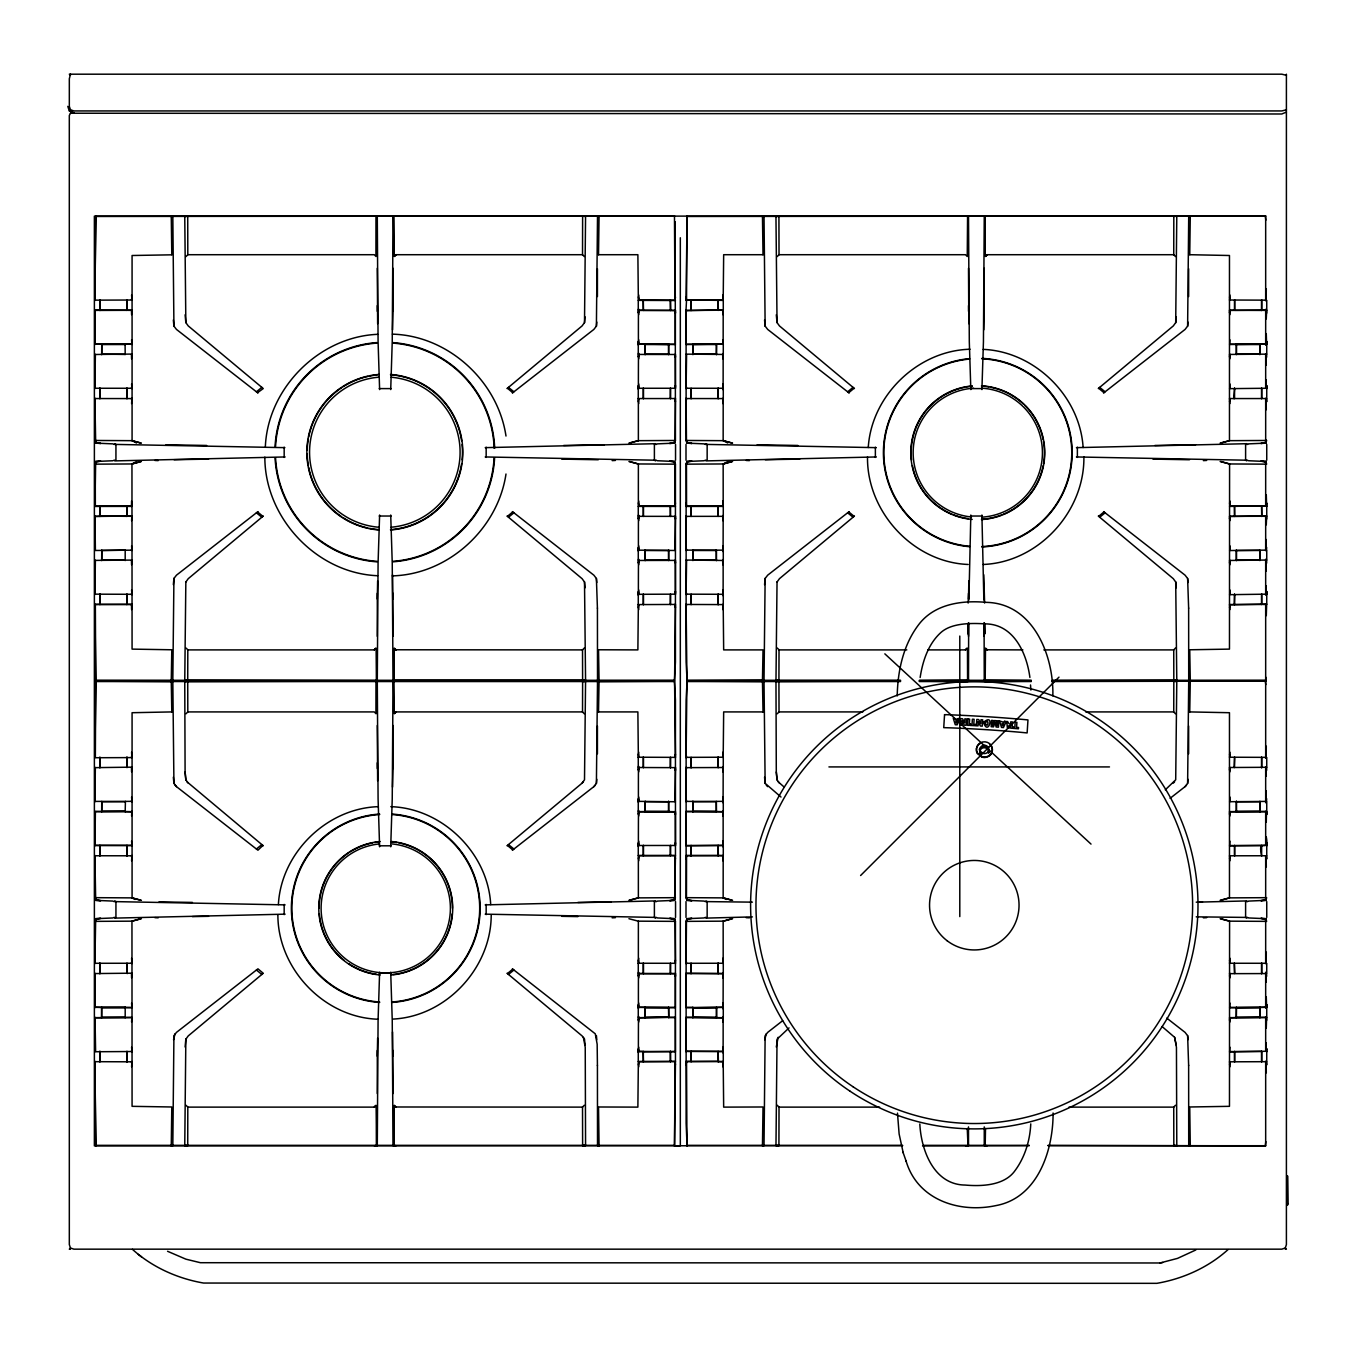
<?xml version="1.0" encoding="UTF-8"?>
<svg xmlns="http://www.w3.org/2000/svg" width="1356" height="1356" viewBox="0 0 1356 1356"><rect width="100%" height="100%" fill="white"/><g stroke="black" fill="none" stroke-linecap="round" stroke-linejoin="round"><path stroke-width="1.5" d="M95.852 1145.718L94.886 1061.307L95.751 1145.837M95.242 897.672L96.615 899.926L100.683 900.689L95.683 900.35L94.903 897.672L94.886 855.399L95.683 900.35L113.09 901.096M94.886 607.607L94.886 604.098L95.751 680.763L95.344 604.573M95.242 440.463L96.615 442.717L100.683 443.48L95.683 443.124L94.903 440.463L94.886 398.172L95.683 443.124L113.09 443.87M135.058 899.435L132.074 897.875L132.074 712.714L171.805 711.917M172.365 680.288L171.263 680.763L171.805 649.778L132.074 649.117L131.956 463.955L136.549 461.616M136.549 443.005L132.074 440.666L132.074 255.504L171.805 254.826M172.365 1145.345L171.263 1145.837L171.805 1106.988L132.074 1106.327L131.956 921.165L140.634 918.741M376.629 1107.479L376.917 1145.617L374.273 1145.718M376.629 650.253L376.799 680.644L185.348 680.288M393.037 216.113L392.24 341.763L390.714 389.579M393.698 711.561L393.698 681.543M393.698 254.352L393.698 216.468M638.371 440.666L638.354 398.206L638.744 403.546M597.962 1145.345L599.064 1145.837L598.521 1106.988L637.879 1107.123L638.354 1061.443L675.457 1061.307L675.424 921.368L674.644 918.69L657.236 917.944M638.371 897.875L638.354 855.433L675.457 855.399L675.424 699.815L674.474 681.17L597.962 681.543M597.962 680.288L599.064 680.763L598.521 649.778L637.879 649.897L638.354 604.234L638.744 609.573M599.064 680.288L598.165 680.695L674.474 680.644L675.424 661.999L675.424 464.159L674.644 461.481L657.236 460.735M657.236 443.87L674.644 443.124L675.424 440.463L675.186 221.757M704.306 443.87L686.899 443.124L686.119 440.463L686.085 310.083L686.085 313.168L686.543 310.558L723.189 309.948L723.155 344.509L723.189 341.424L722.697 344.034L686.119 344.56M687.068 1145.718L686.119 1123.141L686.119 921.368L686.899 918.69L704.306 917.944M704.306 901.096L686.899 900.35L686.119 897.672L686.119 699.815L687.068 681.17L763.581 681.543M763.581 680.288L687.068 680.644L686.119 661.999L686.119 464.159L686.899 461.481L704.306 460.735M723.155 921.165L723.189 963.608L722.799 958.268M763.021 711.917L723.663 711.917L723.189 757.597L722.799 752.258M723.155 463.955L723.189 506.398L686.085 506.432M763.021 254.708L723.663 254.708L723.189 300.371L686.543 300.032L686 310.083M967.252 1128.514L967.998 1145.345M967.845 1145.345L967.845 1128.514M967.845 680.288L967.845 650.253M968.506 680.644L968.659 622.76M968.506 1145.718L968.506 1126.904M984.914 254.352L984.914 216.468M1189.178 680.288L1190.28 680.288L1189.737 649.778L1229.468 649.117L1229.587 463.955L1220.909 461.532M1220.909 443.073L1229.468 440.666L1229.468 255.504L1189.737 254.708M1189.178 1145.345L1190.28 1145.837L1189.737 1106.988L1229.468 1106.327L1229.587 921.165L1220.909 918.741M1220.909 900.299L1229.468 897.875L1229.468 712.714L1189.737 711.917M1265.673 1061.172L1265.673 1145.888L1048.052 1145.345M1265.673 1050.578L1265.673 1016.695M1265.673 1008.22L1265.673 972.218M1265.673 963.743L1265.673 919.266M1265.673 898.096L1265.673 855.721M1265.673 845.144L1265.673 811.244M1265.673 802.786L1265.673 766.767M1265.673 758.309L1265.673 603.691M1265.673 595.216L1265.673 559.214M1265.673 550.739L1265.673 516.856M1265.673 506.263L1265.673 463.905M1265.673 442.734L1265.673 398.257M1265.673 387.663L1265.673 353.78M1265.673 345.305L1265.673 309.304M1265.673 300.829L1265.673 216.113L94.378 216.113L94.378 1145.888L902.587 1145.718M1266.657 1048.663L1266.657 1051.747L1266.657 1048.663L1266.199 1051.273L1229.57 1051.883M1266.657 842.737L1266.657 845.822L1266.657 842.737L1266.199 845.347L1229.57 845.856M1266.657 591.436L1266.657 594.521L1266.657 591.436L1266.538 594.165L1229.57 594.674M1266.657 385.528L1266.657 388.613L1266.657 385.528L1266.538 388.257L1229.57 388.647M95.751 215.994L94.886 300.507L95.852 216.113M131.973 506.398L94.886 506.432L95.683 461.481L113.09 460.735M131.973 757.597L94.886 757.733L95.852 681.17L172.212 681.543M94.903 990.456L94.92 1007.694L94.886 1004.61L95.378 1007.22L131.939 1007.745M95.242 921.368L96.615 919.097L100.683 918.351L95.683 918.69L95.242 921.368L94.886 963.641L95.683 918.69L113.09 917.944M95.242 990.456L94.886 973.218L95.022 1007.338L101.564 1007.44L101.564 1017.542L131.939 1017.322M172.822 680.644L173.924 578.487L176.466 575.181L257.945 511.619M172.822 1145.718L173.924 1035.713L176.466 1032.391L257.945 968.828L263.25 973.269M184.755 680.644L185.84 581.826M184.755 1145.718L185.84 1039.238L188.23 1035.916L262.894 973.574M187.721 680.644L187.806 649.778L186.026 648.032M186.026 1105.259L187.806 1107.123L187.721 1145.718L185.196 1145.345M377.29 599.013L377.629 580.91M377.29 1056.239L377.629 1038.12M392.545 329.864L393.037 305.592M392.545 787.09L393.037 762.801M582.521 254.826L582.622 216.113L585.131 216.468M582.521 712.036L582.622 681.17L585.131 681.543M585.572 216.113L584.504 322.592L582.097 325.915L507.076 388.545M585.572 681.17L584.504 779.802L582.097 783.124L507.076 845.754M597.521 216.113L596.403 326.118L593.86 329.423L512.399 392.986M597.521 681.543L596.403 783.327L593.86 786.633L512.399 850.212M675.441 300.507L638.354 300.371L637.879 254.708L598.521 254.708M675.457 506.432L638.354 506.398L638.371 463.955M638.744 752.258L638.354 757.597L637.879 711.917L598.521 711.917M638.744 958.268L638.354 963.608L638.371 921.165M675.457 855.399L674.644 900.35L657.236 901.096M675.457 1061.307L674.474 1145.718M686.085 300.507L687.068 216.113M722.799 403.546L723.189 398.206L723.155 440.666M722.799 609.573L723.189 604.234L723.663 649.897L763.021 649.897L762.462 680.763L763.36 680.695L762.479 680.288M686.085 855.399L723.189 855.433L723.155 897.875M686.085 1061.307L723.189 1061.443L723.663 1107.123L763.021 1106.988L762.462 1145.837L763.581 1145.345M764.021 680.644L765.14 578.487L767.682 575.181L849.144 511.619M764.021 1145.718L765.14 1035.713L767.682 1032.391L782.666 1020.695M775.971 680.644L777.039 581.826M775.971 1145.718L777.039 1039.238L789.039 1027.899M776.412 680.288L778.92 680.644L779.022 649.778L777.242 648.032M777.242 1105.259L779.022 1107.123L778.92 1145.718L776.412 1145.345M968.506 599.013L968.828 580.91M983.761 329.864L984.236 305.592M1173.737 254.826L1173.821 216.113L1176.33 216.468M1175.499 713.781L1173.737 711.917L1173.821 681.543L1176.33 681.543M1176.788 216.113L1175.703 322.592L1173.313 325.915L1098.292 388.545M1176.788 681.543L1175.703 779.802L1165.312 789.802M1188.72 216.113L1187.619 326.118L1185.076 329.423L1103.598 392.986M1188.72 681.543L1187.619 783.327L1185.076 786.633L1170.092 798.328M1266.267 333.61L1266.623 344.56L1266.657 341.475L1266.165 344.085L1229.604 344.509M1266.284 288.947L1266.199 300.032M1266.267 539.519L1266.165 549.994M1266.267 379.748L1266.199 388.138M1266.267 585.673L1266.199 594.047M1266.284 494.872L1266.657 506.432L1266.657 502.923L1266.199 505.941L1229.57 506.398M1266.267 836.957C1269.708 854.67 1257.08 835.737 1261.673 855.873M1266.267 790.819L1266.165 801.294M1266.284 746.156L1266.199 757.241M1266.284 952.082L1266.199 963.167M1266.267 1042.883L1265.928 1051.392M1266.267 996.745L1266.623 1007.694L1266.657 1004.61L1266.165 1007.22L1229.604 1007.745M967.981 623.455L967.947 633.998L968.252 623.489M968.896 600.081L970.828 515.026M131.973 300.371L131.583 295.032M131.583 501.059L131.515 505.924L131.973 502.89M131.871 757.224L131.583 752.258M131.973 963.608L131.583 958.268M598.521 254.826L599.064 215.994L597.962 216.468M598.521 712.036L599.064 681.051L598.165 681.136L599.064 681.543M638.744 860.772L638.812 855.907L638.354 858.941M638.744 1066.782L638.812 1061.934L638.354 1064.968M675.457 757.733L674.576 681.051M675.457 963.641L675.085 921.368L674.644 918.69L669.644 918.351L673.712 919.097L675.085 921.368M686.085 398.172L686.458 440.463L686.899 443.124L691.899 443.48L687.814 442.717L686.458 440.463M686.085 604.098L686.95 680.763M722.799 295.032L722.731 299.896L723.189 296.862M722.799 501.059L722.731 505.924L723.189 502.89M1189.737 254.826L1190.28 215.994L1189.178 216.468M1189.737 712.036L1190.28 681.051L1189.178 681.543M1229.96 403.546L1229.57 398.206M1229.96 609.573L1229.57 604.234M1229.96 860.772L1229.57 855.433M1229.96 1066.782L1229.57 1061.443M95.344 767.767L94.92 801.769L94.886 767.293L94.886 770.378L94.988 767.649L131.973 767.157M131.973 388.647L131.583 383.968M131.973 594.674L131.583 589.979M131.583 841.178L131.973 845.856M131.973 1051.883L131.583 1047.205M638.744 314.626C638.184 288.455 638.506 362.221 638.354 341.424L638.846 344.034L675.407 344.56M638.744 520.653C638.184 494.499 638.506 568.232 638.354 547.434L638.506 550.163L675.407 550.485M638.744 771.835C638.184 745.681 638.506 819.431 638.354 798.633L638.506 801.362L675.407 801.769M638.744 977.862C638.184 951.709 638.506 1025.458 638.354 1004.66L638.846 1007.271L675.407 1007.694M675.457 388.613L675.407 354.136M675.457 594.521L675.407 560.045M675.457 845.822L675.407 811.346M686.085 515.992L686.119 550.485M686.085 767.293L686.119 801.769M686.119 354.136L723.036 354.441L723.189 357.17C723.036 336.373 723.341 410.105 722.799 383.968M686.119 560.045L723.036 560.469L723.189 563.198C723.036 542.383 723.341 616.149 722.799 589.979M722.799 841.178C723.341 867.315 723.036 793.582 723.189 814.38L722.697 811.769L686.119 811.346M722.799 1047.205C723.341 1073.359 723.036 999.609 723.189 1020.407L722.697 1017.797L686.119 1017.254M1229.96 314.626L1229.57 309.948M1229.96 520.653L1229.57 515.958M1229.96 771.835L1229.57 767.157M1229.96 977.862L1229.57 973.184M95.378 354.611L94.886 388.613L94.92 354.136L94.886 357.221L95.022 354.492L131.939 354.069M95.378 560.537L94.886 594.521L94.92 560.045L94.886 563.13L95.022 560.401L131.939 560.096M131.583 339.831L131.939 344.509M131.939 550.536L131.583 545.858M131.939 801.718L131.583 797.04M131.583 1003.067L131.837 1007.389L101.564 1007.44M638.744 358.764C638.286 332.61 638.422 406.359 638.354 385.545L638.473 388.274L675.339 388.257L675.457 385.528L674.983 388.138M638.744 564.774C638.286 538.637 638.422 612.37 638.354 591.572L638.473 594.301L675.339 594.165L675.457 591.436L674.983 594.047M638.744 815.973C638.286 789.819 638.422 863.569 638.354 842.771L638.473 845.5L675.339 845.466L675.457 842.737L674.983 845.347M638.744 1022C638.286 995.863 638.422 1069.596 638.354 1048.781L638.812 1051.392L675.457 1051.747M674.949 549.994L675.457 515.992M674.949 801.294L675.457 767.293M686.577 354.611L686.085 388.613M686.577 560.537L686.085 594.521M722.782 339.831L723.036 344.153L716.493 344.255L716.409 354.56L716.493 344.255M686.543 516.483L686.085 519.077L686.204 516.365L723.07 516.331L723.189 519.06C723.121 498.262 723.256 571.995 722.782 545.858M686.543 767.767L686.085 770.378L686.204 767.649L723.07 767.513L723.189 770.242C723.121 749.444 723.256 823.177 722.782 797.04M722.782 1003.067C723.256 1029.221 723.121 955.472 723.189 976.269L722.731 973.659L686.085 973.218M1229.96 358.764L1229.604 354.069M1229.96 564.774L1229.604 560.096M1229.96 815.973L1229.604 811.295M1229.96 1022L1229.604 1017.322M984.609 603.064L983.761 574.741M379.612 515.026L378.087 562.842L377.29 680.644M379.612 972.235L378.087 1020.068L377.29 1145.718M390.714 846.805L392.24 798.972L393.037 681.17M981.913 389.579L983.439 341.763L984.253 216.113M1266.657 341.475L1266.504 344.204L1260.961 344.187M1266.657 547.4L1266.504 550.112L1229.604 550.536M1266.657 798.684L1266.504 801.413L1229.604 801.718M1266.657 1004.61L1266.504 1007.338L1259.978 1007.44L1259.775 1017.627L1236.248 1017.576L1236.435 1007.372L1259.978 1007.44M99.869 398.664L99.869 388.138M99.869 767.75L99.869 757.224M126.989 388.155L126.989 398.681M99.869 855.873L99.869 845.347M126.922 506.042L99.937 506.059L99.683 515.992L126.922 516.331L126.922 506.042L126.989 516.45M99.869 973.693L99.869 963.15M126.989 594.165L126.989 604.691M99.869 1061.816L99.869 1051.273M126.922 757.241L126.989 767.649L126.989 757.123M126.989 1051.375L126.989 1061.918M643.337 398.681L643.337 388.155M643.337 516.45L643.337 505.924M643.337 604.691L643.337 594.165M643.337 767.649L643.337 757.123M670.389 516.348L670.389 506.059L670.457 516.466M691.153 398.545L691.153 388.257L691.085 398.664M691.085 516.466L691.085 505.941M691.153 604.471L691.153 594.182L691.085 604.59M670.457 1051.273L670.457 1061.816L670.389 1051.409L643.151 1051.866L643.405 1061.799L670.389 1061.697M691.153 767.632L691.153 757.343L691.085 767.75M718.205 388.155L718.205 398.681M718.205 594.165L718.205 604.691M691.153 1061.697L691.153 1051.409L718.138 1051.493L718.392 1061.426L691.153 1061.697L691.153 1051.409M718.205 757.123L718.205 767.649M718.205 963.133L718.205 973.659M1234.621 310.321L1234.621 300.032L1234.621 310.321L1261.605 310.422L1261.673 300.015M1234.553 398.681L1234.553 388.155M1261.605 300.134L1261.673 310.541M1261.673 388.138L1261.673 398.664M1234.553 855.907L1234.553 845.364M1261.673 594.064L1261.673 604.59M1234.553 1061.918L1234.553 1051.375M1261.673 757.224L1261.673 767.75M1261.673 963.15L1261.673 973.693M897.214 695.933C897.706 670.084 903.605 643.219 920.182 622.743C936.25 603.539 962.76 600.25 986.219 602.352C1033.17 603.183 1053.883 655.541 1052.849 695.831M1030.763 1123.904C1029.967 1141.074 1024.577 1158.346 1013.983 1172.008C1003.304 1185.381 982.066 1186.551 965.15 1185.059C934.216 1184.771 921.216 1150.939 919.809 1123.971M1053.087 1113.005C1053.256 1150.413 1037.764 1197.941 995.914 1205.603C959.184 1213.434 917.487 1199.89 906.079 1161.024M265.352 446.582C267.878 388.104 319.118 336.729 377.646 334.322M278.387 904.605C281.031 853.077 326.677 808.261 378.273 806.667M491.211 915.046C491.177 968.116 446.09 1016.508 392.901 1019.085M868.264 447.531C871.416 395.444 917.876 350.543 970.048 349.238M1083.885 456.921C1084.664 511.754 1038.306 562.333 983.219 564.469M125.193 1007.254L125.193 1017.78M668.661 550.011L668.661 560.537M645.134 1017.78L645.134 1007.254M1236.35 560.57L1236.35 550.044M1259.877 1007.22L1259.877 1017.746M101.666 354.594L101.751 344.187L125.091 344.153L125.193 354.56M101.751 560.418L101.751 550.129L101.666 560.537M125.193 550.044L125.193 560.57M645.134 560.57L645.134 550.044M645.236 811.668L645.236 801.379L645.236 811.668L668.576 811.702L668.661 801.277M692.882 354.594L692.882 344.068M668.576 801.413L668.661 811.82M692.882 560.537L692.882 550.011M716.409 550.044L716.409 560.57M1236.35 354.56L1236.35 344.034M1259.775 354.475L1259.775 344.187L1259.877 354.594M173.348 584.622L173.924 578.317M173.534 1039.73L175.06 1033.781M596.403 326.288L596.793 322.084M596.403 783.497L596.793 779.293M764.564 584.622L765.14 578.317M764.75 1039.73L766.276 1033.781M1187.619 326.288L1188.009 322.084M1187.619 783.497L1188.009 779.293M185.094 1047.018L185.84 1039.052M393.02 311.355L393.037 268.285M377.307 593.25L377.29 636.337M393.02 768.564L393.037 725.494M377.307 1050.459L377.29 1093.546M584.504 322.779L585.046 316.796M776.293 1047.018L778.141 1037.289M984.236 311.355L984.253 268.285M968.523 593.25L968.15 603.064M1175.703 322.779L1176.262 316.796M101.751 354.475L101.751 344.187M125.091 354.441L101.531 354.119M101.531 811.329L125.328 811.295L101.751 811.702L101.751 801.413L101.666 811.82M645.236 344.153L645.134 354.56L645.236 344.153L668.576 344.187L668.661 354.594M645.236 560.452L645.236 550.163M692.967 354.475L692.967 344.187L716.307 344.153M668.576 560.418L668.576 550.129M692.967 560.418L692.967 550.129M645.236 1017.661L645.236 1007.372M716.307 550.163L716.307 560.452M716.409 811.786L716.307 801.379L716.307 811.668L692.967 811.702L692.882 801.277M675.407 1017.254L638.846 1017.797L638.354 1020.407L638.506 1017.678L668.796 1017.271L668.576 1007.338L638.506 1007.389L638.744 1003.067M722.782 1022L723.036 1017.678L692.967 1017.627L692.746 1007.711L723.036 1007.389L723.189 1004.66L722.697 1007.271L686.119 1007.694M716.629 1017.661L716.629 1007.372M1236.435 354.441L1236.435 344.153L1259.775 344.187M1236.435 560.452L1236.435 550.163M1259.775 560.418L1259.775 550.129L1259.877 560.537M1236.248 811.566L1229.706 811.651L1229.57 814.38L1230.062 811.769L1266.165 811.82L1266.657 814.431L1266.623 811.346L1236.435 811.668L1236.35 801.243M1260.097 811.702L1259.877 801.277L1259.877 811.82M686.95 215.994L686.543 300.032L686.085 296.998M674.576 1145.837L674.983 1061.799L675.457 1064.816M1265.334 1145.345L1265.809 1141.616M94.886 401.681L95.344 398.664M131.515 299.896L131.973 296.862M94.886 858.907L95.344 855.873M131.515 757.106L131.973 754.072M94.886 1064.816L95.344 1061.799M131.515 963.133L131.973 960.099M638.354 401.732L638.812 398.698M675.457 296.998L674.983 300.032L674.474 216.113M638.354 607.742L638.812 604.708M686.085 401.681L686.543 398.664M675.457 502.923L674.983 505.941L675.085 464.142L674.644 461.481L669.644 461.125L673.712 461.887L675.085 464.142M686.085 607.607L686.543 604.573M674.983 757.241L675.457 754.224M686.085 858.907L686.543 855.873L686.458 897.672L686.899 900.35L691.899 900.689L687.814 899.926L686.458 897.672M674.983 963.167L675.457 960.133M722.731 757.106L723.189 754.072M686.085 1064.816L686.543 1061.799L686.95 1145.837M722.731 963.133L723.189 960.099M1229.553 401.732L1230.028 398.698M1229.553 607.742L1230.028 604.708L1266.657 604.098L1266.284 615.658M1229.553 858.941L1230.028 855.907M1229.553 1064.968L1230.028 1061.934M95.751 681.051L95.344 757.241L94.886 754.224M674.576 680.763L675.457 604.098M686.95 681.051L686.085 757.733M1265.792 680.763L1265.809 677.203M95.242 464.142L95.683 461.481L100.683 461.125L96.615 461.887L95.242 464.142L95.344 505.941L94.886 502.923M675.085 440.463L674.644 443.124L669.644 443.48L673.712 442.717L675.085 440.463L675.457 398.172M686.458 464.142L686.899 461.481L691.899 461.125L687.814 461.887L686.458 464.142L686.543 505.941L686.085 502.923M675.085 897.672L674.644 900.35L669.644 900.689L673.712 899.926L675.085 897.672L674.983 855.873L675.457 858.907M686.458 921.368L686.899 918.69L691.899 918.351L687.814 919.097L686.458 921.368L686.085 963.641M920.148 677.508C922.639 661.101 928.301 643.846 940.962 632.455C951.488 623.065 970.676 622.929 985.151 623.879C1013.373 623.913 1026.611 652.643 1029.899 677.441M131.515 388.155L131.973 385.545L131.871 388.274L94.988 388.257L94.886 385.528L95.344 388.138M131.515 594.182L131.973 591.572L131.871 594.301L94.988 594.165L94.886 591.436L95.344 594.047M95.344 973.693L94.886 976.303L94.988 973.574L131.973 973.184M131.515 1051.392L131.973 1048.781L131.871 1051.527L94.886 1051.747L94.92 1017.254L94.886 1020.339L95.378 1017.746L131.837 1017.678L131.583 1022M638.812 516.45L638.354 519.06L638.473 516.331L675.339 516.365L675.457 519.077L674.983 516.483M638.812 767.632L638.354 770.242L638.473 767.513L675.339 767.649L675.457 770.378L674.983 767.767M722.731 388.155L723.189 385.545L723.07 388.274L686.204 388.257L686.085 385.528L686.543 388.138M722.731 594.182L723.189 591.572L723.07 594.301L686.204 594.165L686.085 591.436L686.543 594.047M1230.028 767.632L1229.553 770.242L1229.672 767.513L1266.657 767.293L1266.657 770.378M99.869 300.015L99.937 310.422L126.922 310.321L126.989 299.913L126.989 310.439M99.937 388.257L99.937 398.545M126.922 398.562L126.922 388.274M99.869 594.064L99.937 604.471L126.922 604.573L126.922 594.284M99.937 757.343L99.937 767.632M126.989 855.907L126.922 845.5L99.937 845.466L99.937 855.755M99.937 963.285L99.937 973.574M99.937 1051.409L99.937 1061.697M127.125 973.455L126.989 963.133L127.244 973.54M126.922 1061.799L126.922 1051.493M643.202 300.117L643.405 310.321L670.593 310.321L670.389 300.134L638.473 300.015M643.405 388.274L643.405 398.562M670.389 506.059L643.405 506.042L643.405 516.331M670.389 398.545L670.457 388.138L670.457 398.664M690.933 300.218L691.153 310.422L718.341 310.236L718.138 300.032L686.204 300.151M643.405 594.284L643.405 604.573M670.389 604.471L670.457 594.064L670.457 604.59M643.405 757.241L643.405 767.53M718.205 516.45L718.138 506.042L691.153 506.059L691.153 516.348M718.138 398.562L718.138 388.274M643.337 845.364L643.405 855.789L670.389 855.755L670.457 845.347L670.457 855.873M670.389 767.632L670.457 757.224L670.457 767.75M643.337 963.133L643.405 973.54L670.389 973.574L670.457 963.15L670.457 973.693M718.138 604.573L718.138 594.284M690.933 845.568L691.153 855.755L718.341 855.687L718.138 845.5L686.085 845.822M718.138 767.53L718.138 757.241M691.085 973.693L691.085 963.15L691.153 973.574L718.138 973.54L718.138 963.252M1234.418 506.127L1234.621 516.331L1261.809 516.263L1261.605 506.059L1229.672 506.042M1261.605 398.545L1261.605 388.257M1229.672 604.59L1261.605 604.471L1261.605 594.182M1261.809 845.568L1234.621 845.5L1234.621 855.789M1261.605 767.632L1261.605 757.343M1234.418 963.353L1234.621 973.54L1234.299 963.252M1261.673 1061.816L1261.605 1051.409L1234.621 1051.493L1234.621 1061.799M1261.605 973.574L1261.605 963.285M131.481 550.044L131.973 547.434L131.837 550.163L94.92 550.485L94.886 515.992L94.886 519.077L95.344 516.483L131.973 515.958M131.481 801.243L131.973 798.633L131.837 801.362L95.022 801.413L94.886 798.684L95.378 801.294M638.846 354.56L638.354 357.17L638.506 354.441L675.305 354.492L675.441 357.221L674.949 354.611M638.846 560.587L638.354 563.198L638.506 560.469L675.305 560.401L675.441 563.13L674.949 560.537M722.697 550.044L723.189 547.434L723.036 550.163L686.238 550.112L686.102 547.4L686.577 549.994M722.697 801.243L723.189 798.633L723.036 801.362L686.238 801.413L686.102 798.684L686.577 801.294M1230.062 354.56L1229.57 357.17L1229.706 354.441L1266.623 354.136L1266.657 357.221M1230.062 560.587L1229.57 563.198L1229.706 560.469L1266.623 560.045L1266.657 563.13M505.991 474.007C497.838 528.942 448.209 574.402 392.426 575.876M70.478 74.19L69.326 78.767L69.326 106.361L70.461 109.785L73.902 110.938L1281.827 110.938L1286.403 109.785M584.3 256.572L582.521 254.708L396.054 254.708L394.291 256.504L396.054 254.826L394.071 255.826L393.528 216.468M584.3 713.781L582.521 711.917L396.054 711.917L394.291 713.731L396.054 712.036L394.071 713.036L393.528 681.543M1175.499 256.572L1173.737 254.708L987.27 254.708L985.507 256.504L987.27 254.826L985.287 255.826L984.744 216.468M131.973 309.948L131.973 313.033L131.871 310.304L94.886 310.083L94.92 344.56L94.886 341.475L95.378 344.085L131.481 344.034L131.973 341.424L131.837 344.153L125.294 344.255M131.583 403.546L131.973 398.206M94.988 604.454L131.973 604.234M131.939 811.295L131.973 814.38L131.481 811.769L94.92 811.346L94.886 845.822L94.886 842.737L95.344 845.347L131.515 845.381L131.973 842.771L131.871 845.5L127.125 845.585M131.583 860.772L131.973 855.433M131.583 1066.782L131.973 1061.443M675.441 310.083L675.457 313.168L674.983 310.558L638.812 310.422L638.354 313.033L638.473 310.304L643.202 310.236M675.457 973.218L675.457 976.303L674.983 973.693L638.812 973.659L638.354 976.269L638.473 973.54L643.202 973.455M686.085 1051.747L686.085 1048.663L686.543 1051.273L722.731 1051.392L723.189 1048.781L723.07 1051.527L718.341 1051.595M1229.57 300.371L1229.96 295.032M1266.538 398.545L1266.657 401.681L1266.538 398.545L1229.672 398.562M1229.57 757.597L1229.96 752.258M1229.57 963.608L1229.96 958.268M1266.538 855.755L1266.657 858.907L1266.538 855.755L1229.672 855.789M1266.538 1061.68L1266.657 1064.816L1266.538 1061.68L1229.672 1061.816M73.902 112.463L70.461 113.226L69.309 115.514L69.326 1244.588L70.461 1248.012L73.902 1249.164L1281.827 1249.164L1285.268 1248.012L1286.403 1244.588L1286.403 74.19M172.365 216.468L171.263 215.994L171.805 254.708M763.581 216.468L762.462 215.994M393.528 680.288L585.131 680.288M393.528 1145.345L396.071 1145.718M967.998 216.468L965.472 216.113M967.998 681.543L919.368 681.17M984.744 680.288L1031.289 680.644M984.744 1145.345L987.27 1145.718M99.869 310.541L99.937 300.134M99.869 516.466L99.869 505.941M691.085 310.541L691.085 300.015M718.205 299.913L718.205 310.439M643.337 1061.918L643.337 1051.375M1234.553 604.691L1234.553 594.165M1261.673 1051.273L1261.605 1061.697M99.869 604.59L99.937 594.182M126.989 845.364L126.922 855.789M643.337 310.439L643.337 299.913M670.457 300.015L670.457 310.541M718.205 505.924L718.138 516.331M643.337 855.907L643.405 845.5M691.085 855.873L691.153 845.466M643.337 973.659L643.405 963.252M718.205 845.364L718.205 855.907M718.205 1051.375L718.205 1061.918M1234.553 516.45L1234.621 506.042M1261.673 505.941L1261.673 516.466M1261.673 845.347L1261.605 855.755M185.84 582.029L188.23 578.69L263.25 516.06M777.039 582.029L779.446 578.69L854.45 516.06M692.882 811.82L692.967 801.413M101.666 1017.746L101.751 1007.338M668.661 344.068L668.576 354.475M668.661 1007.22L668.661 1017.746M692.882 1017.746L692.882 1007.22M716.409 1007.254L716.409 1017.78M1236.35 811.786L1236.435 801.379M1236.35 1017.78L1236.35 1007.254M376.629 254.352L376.358 216.062L376.036 256.504L374.273 254.708L187.806 254.708L186.026 256.572M376.629 711.561L376.358 681.136L376.036 713.731L374.273 711.917L187.806 711.917L186.026 713.781M393.969 680.695L394.291 648.1L396.054 649.778L582.521 649.897L584.3 648.032M967.574 216.062L967.252 256.504L965.489 254.708L779.022 254.708L777.242 256.572M393.969 1145.752L394.291 1105.31L396.054 1106.988L582.521 1107.123L584.3 1105.259M985.185 680.695L985.507 648.1L987.27 649.778L1022.882 649.897M985.185 1145.752L985.507 1128.514M674.576 215.994L96.208 216.468M687.407 216.468L1265.792 215.994M1052.256 681.543L1265.792 681.051M582.097 783.124L583.402 781.751M1173.313 783.124L1174.618 781.751M1185.076 786.633L1186.466 785.209M67.8 106.361L69.326 110.938L70.461 109.785M70.461 1248.012L69.326 1249.164L70.461 1249.164M860.602 875.518L1058.985 677.136M593.86 786.633L595.267 785.26M1228.028 1249.605C1208.298 1267.47 1182.957 1278.844 1156.838 1283.335L203.57 1283.047C177.467 1278.538 152.143 1267.165 132.413 1249.317M257.555 392.698L263.25 388.545L188.23 325.915L185.84 322.592L185.094 314.795M507.432 516.348L512.771 511.907M262.894 845.466L257.945 850.212L176.466 786.633L173.924 783.327L172.822 681.17M848.771 392.698L854.111 388.257M507.432 973.574L512.771 969.133M1098.648 516.348L1103.987 511.907M99.734 310.321L94.988 310.439L95.022 344.204L101.564 344.288M256.403 391.799L261.844 387.375M690.831 310.422L686.204 310.439L686.238 344.204L692.78 344.288M718.341 300.117L723.07 300.015M508.483 517.229L513.924 512.805M256.403 849.009L261.844 844.585M847.619 391.799L853.043 387.375M508.483 974.456L513.924 970.015M1099.699 517.229L1105.123 512.805M643.202 1061.697L638.473 1061.816M670.593 1051.493L675.339 1051.392L675.305 1017.627L668.762 1017.542M1234.299 604.573L1234.621 594.284M99.734 516.263L94.988 516.365L95.378 549.994M127.125 506.127L131.871 506.042M718.341 506.127L723.07 506.042M643.202 855.687L638.473 855.789M1233.672 398.562L1234.621 388.274M690.831 973.574L686.204 973.574L686.238 1007.338L692.78 1007.44M99.734 604.386L95.615 604.454M670.593 506.161L675.339 506.059M1234.418 310.236L1229.672 310.304L1229.553 313.033L1230.028 310.422L1266.657 310.083L1266.267 318.931M690.831 855.755L686.204 855.755M718.341 845.585L723.07 845.5L723.189 842.771L722.731 845.381L686.204 845.466L686.238 811.702L692.78 811.6M1234.299 516.331L1229.672 516.331L1229.553 519.06L1230.028 516.45L1266.657 515.992L1266.267 524.857M1261.809 506.161L1266.538 506.059M670.593 300.218L675.339 300.151M690.933 1061.595L686.204 1061.68M1234.299 767.53L1234.553 757.123M101.446 811.702L95.022 811.702L94.886 814.431L95.378 811.82L94.988 845.466L99.734 845.568M125.193 811.786L125.413 801.379M668.762 1007.44L675.305 1007.338L675.339 973.574L670.593 973.472M1236.248 1017.576L1229.706 1017.678L1229.57 1020.407L1230.062 1017.797L1266.623 1017.254L1266.267 1028.221M101.531 550.485L125.413 550.163M668.762 344.288L675.305 344.204L675.339 310.439L670.593 310.321M101.446 1017.627L95.022 1017.627L95.615 1051.392M101.531 1007.711L125.413 1007.372M645.032 811.566L638.506 811.651L638.354 814.38L638.846 811.769L674.949 811.82L675.441 814.431L675.305 811.702L668.762 811.6M692.78 1017.542L686.238 1017.627L686.204 1051.392L690.933 1051.493M1043.832 649.897L1173.737 649.897L1175.499 648.032M1068.986 1107.123L1173.737 1107.123L1175.499 1105.259M114.701 460.904L285.116 456.955M655.626 443.7L485.211 447.65M705.917 460.904L876.332 456.955M114.701 918.114L285.116 914.164M1246.825 443.7L1076.427 447.65M655.626 900.926L485.211 904.876M705.917 918.114L752.41 916.893M1246.825 900.926L1196.229 902.181M1195.822 1249.961L1177.567 1258.368L1159.99 1262.978L200.417 1262.707L185.891 1259.165L167.568 1251.283M727.765 461.616L723.273 463.955L686.119 464.159M171.263 216.468L172.161 216.062L171.263 216.113M762.479 216.468L763.36 216.062L762.462 216.113L763.021 254.826M171.263 681.543L172.161 681.136L171.263 681.051L171.805 712.036M762.479 681.543L763.36 681.136L762.462 681.051L763.021 712.036M599.064 1145.345L598.165 1145.752L599.064 1145.718M1286.403 112.073L1281.827 113.989L70.461 113.226M131.515 767.632L131.583 771.835M1230.028 594.182L1229.96 589.979M131.481 354.56L131.583 358.764M1230.062 550.044L1229.96 545.858M131.481 560.587L131.583 564.774M1230.028 388.155L1229.96 383.968M131.515 973.659L131.583 977.862M1230.062 801.243L1229.96 797.04M1266.199 973.693L1266.267 982.066M94.903 464.159L132.074 463.955L140.634 461.532M629.692 443.073L638.269 440.666L675.424 440.463M731.85 461.532L723.273 463.955L732.596 461.515M629.692 900.299L638.269 897.875L675.424 897.672M686.119 921.368L723.273 921.165L731.85 918.741M132.074 463.955L141.397 461.515M628.93 443.09L638.269 440.666M1220.146 443.09L1229.468 440.666L1266.64 440.463L1265.86 443.124L1248.435 443.87M141.397 918.724L132.074 921.165L94.903 921.368M628.93 900.299L638.269 897.875M723.273 921.165L732.596 918.724M1220.146 900.299L1229.468 897.875L1266.64 897.672L1265.86 900.35L1248.435 901.096M582.605 216.468L584.69 216.062M1173.821 216.468L1175.906 216.062M185.636 680.695L187.721 680.288M582.605 681.543L584.69 681.136M776.852 680.695L778.92 680.288M185.636 1145.752L187.721 1145.345M776.852 1145.752L778.92 1145.345M1159.99 1262.978L1162.855 1262.521M187.806 254.826L187.721 216.113L185.196 216.468M779.022 254.826L778.92 216.113L776.412 216.468M376.358 681.136L185.196 681.543M900.503 681.17L776.412 681.543M1052.256 680.644L1176.33 680.288M582.521 1106.988L582.622 1145.718L585.131 1145.345M1173.737 1107.123L1173.821 1145.718L1176.33 1145.345M919.368 680.644L967.998 680.288M1031.289 681.17L984.744 681.543M612.149 460.616L615.421 460.447M1203.365 460.616L1206.637 460.447M612.149 917.826L615.421 917.656M1203.365 917.826L1206.637 917.656M208.57 459.108L174.11 459.718M799.769 459.108L765.326 459.718M208.57 916.317L192.416 916.605M374.273 216.113L376.358 216.062M1175.906 681.136L1052.256 681.17M563.672 445.463L604.352 444.751M1154.888 445.463L1195.568 444.751M577.91 902.418L611.302 901.893M656.49 444.378L654.389 444.395L654.389 460.226L655.626 460.904M1247.706 444.378L1245.605 444.395L1245.605 460.226L1246.825 460.904M113.836 460.226L115.938 460.226L115.938 444.395L114.701 443.7M705.052 460.226L707.154 460.226L707.154 444.395L705.917 443.7M656.49 901.587L654.389 901.604L654.389 917.436L655.626 918.114M1247.706 901.587L1245.605 901.604L1245.605 917.436L1246.825 918.114M113.836 917.436L115.938 917.436L115.938 901.604L114.701 900.926M705.052 917.436L707.154 917.436L707.154 901.604L705.917 900.926M94.988 300.151L131.871 300.015M127.871 310.321L131.244 310.304M638.473 604.59L675.339 604.454M1262.555 604.471L1266.538 604.454M686.204 757.36L723.07 757.224M1199.636 901.893L1202.518 901.893M1234.418 1051.595L1229.672 1051.527L1229.96 1047.205M675.339 1061.68L670.593 1061.595M101.531 344.56L125.328 344.526M692.746 344.56L716.527 344.526M692.746 354.119L716.527 354.086M645.015 550.519L668.796 550.485M1236.214 550.519L1260.012 550.485M645.015 560.096L668.796 560.062M1236.214 560.096L1260.012 560.062M101.531 801.769L125.328 801.735M692.746 801.769L716.527 801.735M692.746 811.329L716.527 811.295M645.015 1007.745L668.796 1007.711M1236.214 1007.745L1260.012 1007.711M645.015 1017.305L668.796 1017.271M1236.214 1017.305L1260.012 1017.271M1260.097 1017.627L1266.504 1017.627L1266.657 1020.339M674.152 1145.752L680.322 1145.735L680.322 237.758M379.239 388.596L391.087 388.596M970.455 388.596L982.303 388.596M638.473 398.562L675.339 398.545M94.988 506.059L99.734 506.161M686.204 506.059L690.933 506.161M379.239 516.026L391.087 516.026M970.455 516.026L982.303 516.026M187.806 649.897L374.273 649.897L376.036 648.1L374.273 649.778L376.256 648.778L376.358 680.695M779.022 649.897L906.825 649.897M927.775 649.897L965.489 649.897L967.252 648.1L965.489 649.778L967.472 648.778L967.574 680.695M96.208 680.288L674.135 680.288M687.407 680.288L900.503 680.288M919.368 680.288L1031.289 680.288M1052.256 680.288L1265.334 680.288M95.852 680.644L172.161 680.695L171.263 680.288M778.92 680.644L900.503 680.644M1265.673 680.644L1189.382 680.695L1190.28 680.763M582.622 681.17L393.969 681.136M1265.673 681.17L1189.382 681.136L1190.28 681.543M96.208 681.543L171.975 681.543M172.365 681.543L674.135 681.543M687.407 681.543L900.503 681.543M919.368 681.543L1031.289 681.543M862.823 711.917L779.022 711.917L777.242 713.781M1085.749 711.917L1173.737 711.917M828.923 766.92L1109.479 766.92M379.239 845.805L391.087 845.805M1234.418 845.585L1229.672 845.5L1229.96 841.178M675.339 855.755L670.593 855.67M94.988 963.285L131.871 963.252M686.204 963.285L723.07 963.252M379.239 973.235L391.087 973.235M187.806 1107.123L374.273 1107.123L376.036 1105.31L374.273 1106.988L376.256 1106.004L376.358 1145.752M779.022 1107.123L879.586 1107.123M96.208 1145.345L674.135 1145.345M687.407 1145.345L902.587 1145.345M923.555 1145.345L1029.204 1145.345M922.555 1145.888L1029.204 1145.718M1048.052 1145.718L1265.673 1145.718M1285.268 1249.164L1286.403 1249.164L1285.268 1248.012M1236.214 344.526L1260.012 344.56M645.015 344.526L668.796 344.56M1236.214 354.086L1260.012 354.119M645.015 354.086L668.796 354.119M686.204 398.545L723.07 398.579M94.988 398.545L131.871 398.579M638.473 506.042L643.202 506.127M692.746 550.485L716.527 550.519M692.746 560.062L716.527 560.096M101.531 560.062L125.328 560.096M1236.214 801.735L1260.012 801.769M645.015 801.735L668.796 801.769M1236.214 811.295L1260.012 811.329M645.015 811.295L668.796 811.329M723.07 855.789L718.341 855.687M94.988 855.755L131.871 855.789M1229.672 963.252L1266.538 963.285M638.473 963.252L675.339 963.285M1230.299 973.54L1229.553 976.269L1230.028 973.659L1266.538 973.574L1266.657 976.303M692.746 1007.711L716.527 1007.745M692.746 1017.271L716.527 1017.305M101.531 1017.271L125.328 1017.305M1229.672 300.015L1266.538 300.151M686.204 604.454L723.07 604.59M127.871 604.573L131.871 604.59M1229.672 757.224L1266.538 757.36M638.473 757.224L675.339 757.36M159.025 901.893L192.416 902.418M723.07 1061.816L718.341 1061.697M94.988 1061.68L131.871 1061.816M686.119 440.463L723.273 440.666L732.596 443.09M141.397 443.09L132.074 440.666L94.903 440.463M705.052 444.378L876.332 447.65M113.836 444.378L284.879 447.65M1247.706 460.226L1076.427 456.955M656.49 460.226L485.211 456.955M628.93 461.515L638.269 463.955L675.424 464.159M686.119 897.672L723.273 897.875L732.596 900.299M94.903 897.672L132.074 897.875L141.397 900.299M705.052 901.587L752.41 902.147M113.836 901.587L285.116 904.876M1247.706 917.436L1196.229 916.842M656.49 917.436L485.211 914.164M675.424 921.368L638.269 921.165L628.93 918.724M757.19 444.751L797.87 445.463M1189.466 459.752L1152.973 459.108M165.974 444.751L206.654 445.463M598.25 459.752L561.757 459.108M577.91 916.605L561.757 916.317M985.185 216.062L987.27 216.113M393.969 216.062L396.071 216.113M965.472 1145.718L967.574 1145.752M1190.28 216.113L1189.382 216.062L1190.28 216.468M599.064 216.113L598.165 216.062L599.064 216.468M762.462 1145.718L763.36 1145.752L762.479 1145.345M171.263 1145.718L172.161 1145.752L171.263 1145.345M746.122 460.447L749.393 460.616M154.906 460.447L158.177 460.616M746.122 917.656L749.393 917.826M154.906 917.656L158.177 917.826M1248.435 460.735L1265.86 461.481L1266.64 464.159L1229.468 463.955L1220.146 461.515M1248.435 917.944L1265.86 918.69L1266.64 921.368L1229.587 921.165L1220.146 918.724M983.219 349.373C1034.696 351.526 1079.986 396.155 1083.122 447.531M392.426 334.152C448.209 335.644 497.838 381.104 505.991 436.039M968.167 564.469C913.08 562.333 866.738 511.754 867.501 456.921M377.646 575.724C316.677 573.334 264.742 517.924 264.844 457.125M390.816 806.667C442.395 808.261 488.041 853.077 490.703 904.605M378.273 1019.237C324.27 1017.678 277.861 968.896 277.878 915.046M776.852 216.062L778.92 216.468M185.636 216.062L187.721 216.468M1175.906 680.695L1173.821 680.288L1173.737 649.897M776.852 681.136L778.92 681.543L779.022 712.036M584.69 680.695L582.605 680.288L582.521 649.778M185.636 681.136L187.721 681.543M1173.821 1145.345L1175.906 1145.752M582.605 1145.345L584.69 1145.752M1286.403 75.326L1281.827 74.19L69.326 74.19L70.461 75.326M731.85 443.073L723.273 440.666L727.765 443.005M629.692 461.532L638.269 463.955M132.074 440.666L140.634 443.073M731.85 900.299L723.273 897.875L726.274 899.435M132.074 897.875L140.634 900.299M69.326 110.938L72.377 111.955M1234.418 767.445L1234.621 757.241M1236.248 1007.474L1229.706 1007.389L1229.96 1003.067M716.493 811.566L723.036 811.651L722.782 815.973M125.294 811.566L131.837 811.651L131.583 815.973M1236.248 344.255L1229.706 344.153L1229.96 339.831M645.032 344.255L638.506 344.153L638.744 339.831M138.312 1254.402L141.532 1256.893M1103.598 511.619L1185.076 575.181L1187.619 578.487L1188.009 582.521M849.144 392.986L767.682 329.423L765.14 326.118L764.021 216.113M1166.753 1018.102L1185.076 1032.391L1187.619 1035.713L1188.636 1065.443M512.399 511.619L593.86 575.181L596.403 578.487L596.793 582.521M764.021 681.17L765.14 783.327L781.005 797.04M257.945 392.986L176.466 329.423L173.924 326.118L172.822 216.113M512.399 968.828L595.267 1033.814L597.165 1044.205L597.42 1065.443M643.202 1051.595L638.473 1051.527L638.744 1047.205M718.341 310.236L723.07 310.304L722.799 314.626M1261.809 516.263L1266.538 516.365L1266.657 519.077M718.341 973.455L723.07 973.54L722.799 977.862M127.125 516.229L131.871 516.331L131.583 520.653M1261.809 310.321L1266.538 310.439L1266.657 313.168M1099.699 387.375L1105.123 391.799M847.619 512.805L853.043 517.229M508.483 387.375L513.924 391.799M256.403 512.805L261.844 517.229M508.483 844.585L513.924 849.009M256.403 970.015L261.844 974.456M1098.648 388.257L1103.987 392.698M848.771 511.907L854.111 516.348M507.432 388.257L512.771 392.698M257.555 511.907L262.894 516.348M507.432 845.466L512.771 849.907M1098.292 516.06L1173.313 578.69L1175.703 582.012L1176.788 680.288M854.45 388.545L779.446 325.915L777.039 322.592L776.293 314.795M1162.109 1026.56L1174.618 1037.323L1176.262 1045.035M507.076 516.06L582.097 578.69L584.504 582.012L585.572 680.644M778.141 781.751L784.243 787.141M507.076 973.269L582.097 1035.916L584.504 1039.052L585.046 1045.035M186.925 781.751L263.25 845.754M884.841 653.846L1091.021 844.093M766.276 785.209L767.682 786.633M175.06 785.209L176.466 786.633M779.446 783.124L777.039 779.802L776.293 771.734L775.971 681.17M188.23 783.124L185.84 779.802L185.094 771.734L184.755 681.17M979.71 752.241L981.032 753.75L979.625 752.309M1174.618 1037.323L1176.449 1047.307L1176.788 1145.718M583.402 1037.323L585.233 1047.307L585.572 1145.718M897.469 1113.107L899.13 1134.006L903.198 1152.786M902.994 1152.227L906.283 1161.583M1265.334 681.543L1265.809 684.611M1229.553 296.862L1230.028 299.896M1229.553 502.89L1230.028 505.924L1229.96 501.059M1229.553 754.072L1230.028 757.106M1229.553 960.099L1230.028 963.133M722.731 398.698L723.189 401.732M722.731 604.708L723.189 607.742M674.983 398.664L675.457 401.681M638.354 296.862L638.812 299.896L638.744 295.032M723.189 858.941L722.731 855.907L722.799 860.772M674.983 604.573L675.457 607.607M686.085 754.224L686.543 757.241M638.354 502.89L638.812 505.924L638.744 501.059M723.189 1064.968L722.731 1061.934L722.799 1066.782M686.085 960.133L686.543 963.167M638.354 754.072L638.812 757.106M638.354 960.099L638.812 963.133M131.515 398.698L131.973 401.732M94.886 296.998L95.344 300.032M131.973 607.742L131.515 604.708L131.583 609.573M131.515 855.907L131.973 858.941M131.515 1061.934L131.973 1064.968M94.886 960.133L95.344 963.167M1265.334 216.468L1265.809 220.197M1175.703 581.826L1176.262 587.809M968.828 323.694L968.506 268.285M776.293 772.022L777.039 779.988M584.504 581.826L585.046 587.809M377.629 323.694L377.29 268.285M392.545 574.741L393.037 636.337M377.629 780.903L377.29 725.494M392.545 1031.95L393.037 1093.546M185.094 772.022L185.84 779.988M1187.619 1035.543L1188.009 1039.73M777.039 322.592L775.954 216.113M764.564 319.982L765.14 326.288M764.564 777.191L765.14 783.497M596.403 1035.543L596.793 1039.73M185.84 322.592L184.755 216.113M173.348 319.982L173.924 326.288M173.348 777.191L173.924 783.497M1187.619 578.487L1188.636 608.217M596.403 578.487L597.42 608.217M1030.509 684.966L1030.899 690.035M1266.657 814.431L1266.504 811.702L1266.267 822.295M981.913 515.026L983.863 600.081M970.828 389.579L969.303 341.763L968.506 216.113M379.612 389.579L378.087 341.763L377.29 216.113M390.714 972.235L392.24 1020.068L393.037 1145.718M379.612 846.805L378.087 798.972L377.29 681.17M390.714 515.026L392.24 562.842L393.037 680.644M984.49 623.489L984.795 633.998L984.761 623.455M1266.165 354.611L1266.267 365.086M1266.165 560.537L1266.267 571.012M722.697 354.56L722.782 358.764M722.697 560.587L722.782 564.774M638.744 545.858L638.846 550.044M638.744 797.04L638.846 801.243M1266.199 767.767L1266.267 776.157M722.731 516.45L722.799 520.653M722.731 767.632L722.799 771.835M638.744 383.968L638.812 388.155M638.744 589.979L638.812 594.182M638.744 841.178L638.812 845.381M131.515 310.422L131.583 314.626M1266.199 398.664L1266.284 409.749M1266.199 855.873L1266.284 866.959M1266.199 1061.799L1266.284 1072.884M984.083 622.76L984.253 680.644M1188.72 680.288L1188.636 608.047M1188.72 1145.718L1188.636 1065.257M984.236 593.25L984.236 599.013M968.506 305.592L968.523 311.355M597.521 680.288L597.42 608.047M597.521 1145.718L597.42 1065.257M393.02 593.25L393.037 599.013M393.02 1050.459L393.037 1056.239M377.29 305.592L377.307 311.355M377.29 762.801L377.307 768.564M187.721 681.17L187.806 712.036M1266.741 300.507L1266.741 310.083M1266.741 344.56L1266.741 354.136M1266.741 388.613L1266.741 398.172M1266.741 444.378L1266.741 460.226M1266.741 506.432L1266.741 515.992M1266.741 550.485L1266.741 560.045M1266.741 594.521L1266.741 604.098M1266.741 757.733L1266.741 767.293M1266.741 801.769L1266.741 811.346M1266.741 845.822L1266.741 855.399M1266.741 901.587L1266.741 917.453M1266.741 963.641L1266.741 973.218M1266.741 1007.694L1266.741 1017.254M1266.741 1051.747L1266.741 1061.307M1188.636 268.776L1188.636 296.557M1188.636 725.985L1188.636 753.767M1077.376 447.175L1077.376 457.43M984.914 650.253L984.914 680.288M984.914 1128.514L984.914 1145.345M984.253 623.065L984.253 636.337M984.253 1126.904L984.253 1145.718M968.506 623.065L968.506 636.337M967.845 216.468L967.845 254.352M959.794 636.049L959.794 916.605M875.366 447.175L875.366 457.43M723.273 300.371L723.273 309.948M723.273 344.509L723.273 354.069M723.273 388.647L723.273 398.206M723.273 506.398L723.273 515.958M723.273 550.536L723.273 560.096M723.273 594.674L723.273 604.234M723.273 757.597L723.273 767.157M723.273 801.718L723.273 811.295M723.273 845.856L723.273 855.433M723.273 963.608L723.273 973.184M723.273 1007.745L723.273 1017.322M723.273 1051.883L723.273 1061.443M686 444.378L686 460.226M686 901.587L686 917.453M675.542 444.378L675.542 460.226M675.542 901.587L675.542 917.453M638.269 300.371L638.269 309.948M638.269 344.509L638.269 354.069M638.269 388.647L638.269 398.206M638.269 506.398L638.269 515.958M638.269 550.536L638.269 560.096M638.269 594.674L638.269 604.234M638.269 757.597L638.269 767.157M638.269 801.718L638.269 811.295M638.269 845.856L638.269 855.433M638.269 963.608L638.269 973.184M638.269 1007.745L638.269 1017.322M638.269 1051.883L638.269 1061.443M597.42 268.776L597.42 296.557M597.42 725.985L597.42 753.767M486.16 447.175L486.16 457.43M486.16 904.401L486.16 914.639M393.698 650.253L393.698 680.288M393.698 1107.479L393.698 1145.345M284.167 447.175L284.167 457.43M284.167 904.401L284.167 914.639M989.422 751.478A5.271 5 3.7 0 1 988.439 753.19A4.441 4.204 3.7 0 0 983.863 747.698A4.441 4.204 3.7 0 0 980.32 753.8M979.252 749.817A5.271 5 3.7 0 1 980.235 748.105M981.846 746.885A5.271 5 3.7 0 1 983.812 746.342M989.524 744.156A8.017 7.611 3.7 0 1 981.964 757.19L977.286 753.461A8.017 7.611 3.7 0 1 980.659 743.19M981.897 358.374A94.395 94.395 0 0 1 1072.172 452.684A94.395 94.395 0 0 1 981.897 546.976M969.557 546.705A94.395 94.395 0 0 1 883.4 452.684A94.395 94.395 0 0 1 969.557 358.645M981.88 358.798A93.954 93.954 0 0 1 1071.748 452.684A93.954 93.954 0 0 1 981.88 546.553M969.608 546.282A93.954 93.954 0 0 1 883.824 452.684A93.954 93.954 0 0 1 969.608 359.069M981.541 385.816A66.969 66.969 0 0 1 1044.764 452.684A66.969 66.969 0 0 1 981.541 519.551M972.167 519.416A66.969 66.969 0 0 1 910.808 452.684A66.969 66.969 0 0 1 972.167 385.935M1043.527 441.497A66.681 66.681 0 0 1 1043.527 463.854M1043.188 465.684A66.681 66.681 0 0 1 1003.304 514.28M1001.576 514.958A66.681 66.681 0 0 1 981.524 519.246M968.455 518.687A66.681 66.681 0 0 1 953.997 514.958M952.268 514.28A66.681 66.681 0 0 1 912.402 465.684M911.537 460.142A66.681 66.681 0 0 1 964.777 387.291M966.608 386.952A66.681 66.681 0 0 1 972.184 386.24M981.524 386.104A66.681 66.681 0 0 1 988.965 386.952M990.795 387.291A66.681 66.681 0 0 1 1023.594 404.224M1024.933 405.529A66.681 66.681 0 0 1 1043.188 439.666M982.015 388.189A64.63 64.63 0 0 1 1042.425 452.684A64.63 64.63 0 0 1 982.015 517.161M971.455 516.992A64.63 64.63 0 0 1 913.164 451.616A64.63 64.63 0 0 1 973.574 388.189M391.918 814.058A94.395 94.395 0 0 1 480.143 908.249A94.395 94.395 0 0 1 391.918 1002.44M379.595 1002.44A94.395 94.395 0 0 1 291.37 908.249A94.395 94.395 0 0 1 379.595 814.058M391.884 814.515A93.937 93.937 0 0 1 479.685 908.249A93.937 93.937 0 0 1 391.884 1001.982M379.612 1001.982A93.937 93.937 0 0 1 291.828 908.249A93.937 93.937 0 0 1 379.612 814.515M391.376 841.517A66.969 66.969 0 0 1 452.718 908.249A66.969 66.969 0 0 1 391.376 974.981M380.121 974.981A66.969 66.969 0 0 1 318.779 908.249A66.969 66.969 0 0 1 380.121 841.517M452.192 913.859A66.681 66.681 0 0 1 393.223 974.506M376.426 974.269A66.681 66.681 0 0 1 348.712 963.692M344.187 960.387A66.681 66.681 0 0 1 319.321 913.859M319.084 908.249A66.681 66.681 0 0 1 348.712 852.805M350.272 851.805A66.681 66.681 0 0 1 372.747 842.856M374.578 842.517A66.681 66.681 0 0 1 378.29 841.991M391.359 841.805A66.681 66.681 0 0 1 396.935 842.517M398.766 842.856A66.681 66.681 0 0 1 452.429 908.249M392.087 843.924A64.63 64.63 0 0 1 440.632 942.386A64.63 64.63 0 0 1 330.864 942.386A64.63 64.63 0 0 1 379.426 843.924M494.584 458.091A109.921 109.921 0 0 1 392.664 561.842M376.985 561.842A109.921 109.921 0 0 1 275.065 458.091M275.065 446.344A109.921 109.921 0 0 1 376.985 342.576M392.664 342.576A109.921 109.921 0 0 1 494.669 448.311M494.076 458.057A109.412 109.412 0 0 1 392.63 561.35M377.036 561.35A109.412 109.412 0 0 1 275.573 458.057M275.573 446.378A109.412 109.412 0 0 1 377.036 343.085M392.63 343.085A109.412 109.412 0 0 1 494.177 448.328M390.562 374.442A77.987 77.987 0 0 1 462.82 452.209A77.987 77.987 0 0 1 390.562 529.993M379.087 529.993A77.987 77.987 0 0 1 306.846 452.209A77.987 77.987 0 0 1 379.087 374.442M462.091 444.599A77.648 77.648 0 0 1 462.091 459.82M461.616 463.616A77.648 77.648 0 0 1 390.528 529.637M379.121 529.637A77.648 77.648 0 0 1 369.68 528.365M367.815 527.976A77.648 77.648 0 0 1 343.288 517.806M341.695 516.772A77.648 77.648 0 0 1 308.676 467.362M308.337 465.498A77.648 77.648 0 0 1 307.202 454.107M307.202 450.311A77.648 77.648 0 0 1 308.337 438.937M308.676 437.073A77.648 77.648 0 0 1 341.695 387.663M343.288 386.63A77.648 77.648 0 0 1 367.815 376.459M369.68 376.07A77.648 77.648 0 0 1 377.222 374.951M390.528 374.781A77.648 77.648 0 0 1 461.616 440.819M391.155 377.222A75.258 75.258 0 0 1 460.091 452.209A75.258 75.258 0 0 1 391.155 527.213M378.51 527.213A75.258 75.258 0 0 1 309.558 452.209A75.258 75.258 0 0 1 378.51 377.222M985.27 723.155C988.388 730.087 989.236 716.663 985.27 723.155M1006.881 722.612L1007.322 727.647L1012.085 728.274L1012.491 721.968L1010.762 721.833L1010.61 724.189C1008.322 725.07 1007.423 718.9 1006.881 722.612M962.116 720.985L961.946 725.036L960.268 724.968L960.675 718.663L962.54 718.748L964.709 722.85L964.862 718.85L966.54 718.934L966.133 725.24L964.269 725.155L962.116 720.985M978.252 721.816L978.066 725.867L976.405 725.765L976.795 719.46L978.676 719.578L980.829 723.714L980.998 719.731L982.676 719.833L982.269 726.138L980.388 726.019L978.252 721.816M997.101 724.104L997.05 725.613L996.084 720.68L994.372 720.578L992.762 725.341L993.134 720.494L991.558 720.392L991.151 726.697L993.524 726.85L995.118 722.324L996.101 727.002L998.474 727.172L998.88 720.867L997.287 720.765L997.101 724.104M944.556 714.646L943.742 727.647L950.844 727.867A488.296 171.009 3.6 0 1 1020.526 732.291L1027.136 732.935L1027.967 719.934L1023.933 719.528A524.331 183.619 3.6 0 0 949.115 714.782L944.556 714.646M967.913 719.002L967.506 725.307L969.235 725.392L969.642 719.087L967.913 719.002M970.116 724.138L970.032 725.426L975.642 725.714L975.727 724.426L973.794 724.307L974.117 719.29L972.371 719.205L972.066 724.24L970.116 724.138M1010.542 725.426L1010.44 726.867L1008.22 726.308L1010.542 725.426M1012.915 727.053L1012.83 728.325L1018.441 728.782L1018.525 727.494L1016.576 727.341L1016.898 722.324L1015.169 722.172L1014.847 727.206L1012.915 727.053M983.608 722.324C988.032 737.24 995.321 712.019 983.608 722.324M1266.284 440.463L1265.86 443.124L1260.86 443.48L1264.928 442.717L1266.284 440.463M1266.284 897.672L1265.86 900.35L1260.86 900.689L1264.928 899.926L1266.284 897.672M1287.895 1203.823L1287.403 1205.348L1287.505 1175.855L1287.98 1203.823M957.251 720.968L956.387 723.104L955.76 720.9L957.251 720.968M958.2 718.544L957.743 719.68L953.285 718.307L955.268 724.731L957.167 724.816L959.997 718.629L958.2 718.544M1003.508 723.714L1002.643 725.833L1002.033 723.596L1003.508 723.714M1004.457 721.324L1003.999 722.443L999.542 720.917L1001.525 727.426L1003.423 727.579L1006.254 721.46L1004.457 721.324M1190.28 1145.345L1189.382 1145.752L1190.28 1145.345M1265.86 461.481L1260.86 461.125L1264.928 461.887L1266.284 464.142L1265.86 461.481M1265.86 918.69L1260.86 918.351L1264.928 919.097L1266.284 921.368L1265.86 918.69M987.27 649.778L985.287 648.778L987.27 649.897M396.054 649.778L394.071 648.778L396.054 649.897M396.054 1106.988L394.071 1106.004L396.054 1107.123M983.1 753.411L980.49 751.326A4.441 4.204 3.7 0 1 983.456 745.292A4.441 4.204 3.7 0 1 988.846 749.597A4.441 4.204 3.7 0 1 983.1 753.411M981.998 756.648L977.337 752.919A8.017 7.611 3.7 0 1 982.659 741.969A8.017 7.611 3.7 0 1 992.423 749.783A8.017 7.611 3.7 0 1 981.998 756.648M947.081 940.708A44.731 44.731 0 0 0 1018.661 911.012A44.731 44.731 0 0 0 957.15 863.874A44.731 44.731 0 0 0 947.081 940.708M853.11 1086.8A218.316 218.316 0 0 0 1192.161 919.351A218.316 218.316 0 0 0 877.62 709.442A218.316 218.316 0 0 0 853.11 1086.8M850.127 1091.258A223.689 223.689 0 0 0 1197.518 919.69A223.689 223.689 0 0 0 875.247 704.628A223.689 223.689 0 0 0 850.127 1091.258"/></g></svg>
